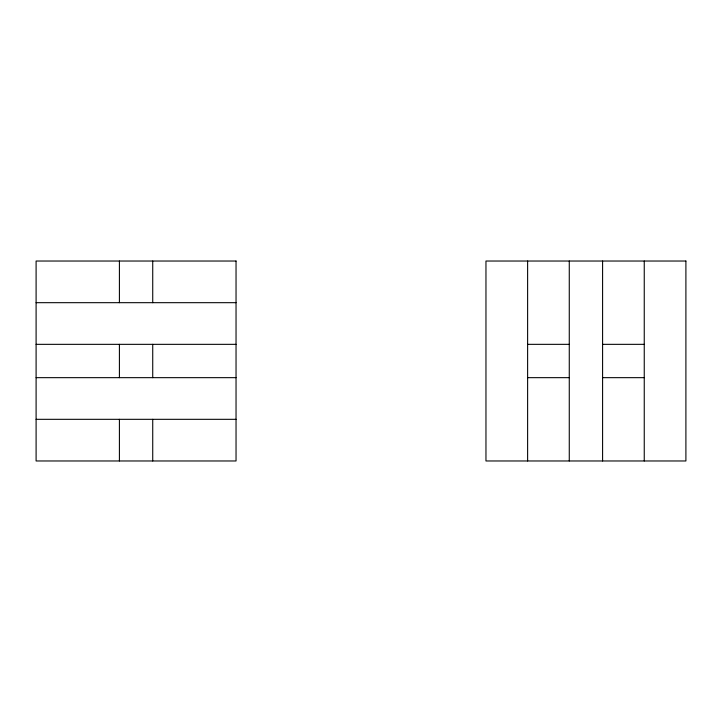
<?xml version="1.0" encoding="UTF-8"?>
<svg xmlns="http://www.w3.org/2000/svg" width="722" height="722" viewBox="0 0 722 722"><rect width="100%" height="100%" fill="white"/><g stroke="black" fill="none" stroke-linecap="round" stroke-linejoin="round"><path stroke-width="1.08" d="M36.1 302.68L236.04 302.68M36.1 344.34L236.04 344.34M527.62 344.34L569.27 344.34M602.59 344.34L644.25 344.34M36.1 377.66L236.04 377.66M527.62 377.66L569.27 377.66M602.59 377.66L644.25 377.66M36.1 419.32L236.04 419.32M644.25 261.03L644.25 460.97M602.59 261.03L602.59 460.97M569.27 261.03L569.27 460.97M527.62 261.03L527.62 460.97M152.73 261.03L152.73 302.68M152.73 344.34L152.73 377.66M152.73 419.32L152.73 460.97M119.41 261.03L119.41 302.68M119.41 344.34L119.41 377.66M119.41 419.32L119.41 460.97M236.04 261.03L36.1 261.03L36.1 460.97L236.04 460.97L236.04 261.03M685.9 261.03L485.96 261.03L485.96 460.97L685.9 460.97L685.9 261.03"/></g></svg>
